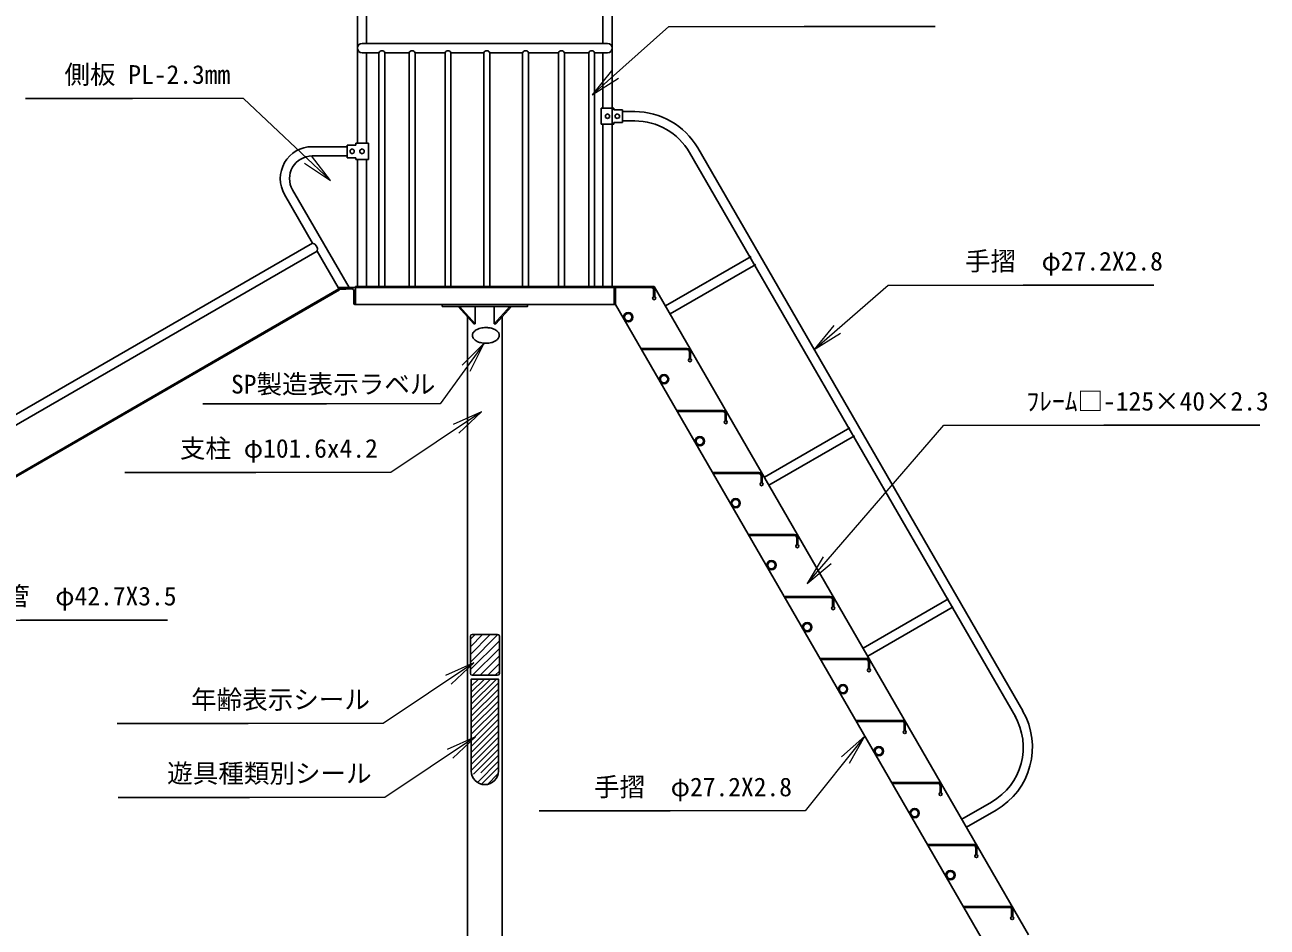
# Model space of a CAD drawing. Units: millimetres at full size, sheet at 1:30; details may follow other scales. Extents: x 450 to 12150, y 450 to 8460.
# Drawn here: x 4201 to 7848, y 3069 to 5718 of the extents above; entities that cross this region are included whole.
import ezdxf
from ezdxf.enums import TextEntityAlignment as Align

# ---------------------------------------------------------------- set-up
doc = ezdxf.new("R2010")
doc.units = ezdxf.units.MM
doc.header["$LTSCALE"] = 30
doc.layers.add('D-STR-HTXT\u3000旗上げ', color=7, linetype='Continuous', lineweight=13)
doc.layers.add('D-STR\u3000構造物外形線', color=1, linetype='Continuous', lineweight=25)
doc.styles.add('ＭＳ ゴシック', font='')
doc.styles.get('ＭＳ ゴシック').set_extended_font_data('MS Gothic')

# ---------------------------------------------------------------- blocks, each defined once
blk = doc.blocks.new('open_arrow')
at = {"color": 0, "linetype": 'Continuous', "lineweight": -2}
blk.add_lwpolyline([(7.5, 1.25), (0, 0), (7.5, -1.25)], dxfattribs=at)

msp = doc.modelspace()

# ---------------------------------------------------------------- linework, layer by layer
at = {"layer": 'D-STR-HTXT\u3000旗上げ'}
for points in [[(5865.93, 5512.11), (6091.05, 5713.37), (6103.05, 5713.37), (6873.45, 5713.37), (6488.25, 5713.37)], [(5097.81, 5261.17), (4842.32, 5501.57), (4830.32, 5501.57), (4202.72, 5501.57), (4516.52, 5501.57)], [(6517.6, 4764.5), (6734.57, 4953.52), (6746.57, 4953.52), (7515.17, 4953.52), (7130.87, 4953.52)], [(5549, 4783.22), (5419.94, 4605.03), (5271, 4605.03), (4723.08, 4605.03), (5086.5, 4605.03)], [(5541.58, 4582.04), (5275.58, 4403.84), (5263.58, 4403.84), (4494.68, 4403.84), (4879.13, 4403.84)], [(6497.24, 4077.96), (6898.76, 4542.37), (6910.76, 4542.37), (7825.91, 4542.37), (7368.33, 4542.37)], [(3558.68, 3699.46), (3745.13, 3970.1), (3757.13, 3970.1), (4619.7, 3970.1), (4188.42, 3970.1)], [(5518.47, 3844.69), (5252.47, 3666.49), (5240.47, 3666.49), (4471.94, 3666.49), (4856.21, 3666.49)], [(5523.26, 3627.76), (5257.26, 3449.56), (5245.26, 3449.56), (4474.49, 3449.56), (4859.87, 3449.56)], [(6666.29, 3629.75), (6491.25, 3409.68), (6479.25, 3409.68), (5710.65, 3409.68), (6094.95, 3409.68)]]:
    msp.add_lwpolyline(points, dxfattribs=at)
at = {"layer": 'D-STR\u3000構造物外形線'}
for p, q in [((5176.93, 5899.74), (5176.93, 5370.14)), ((5204.13, 5899.74), (5204.13, 5663.34)), ((5897.71, 5899.74), (5897.71, 5663.34)), ((5924.91, 5899.74), (5924.91, 5473.18)), ((5190.53, 5663.34), (5911.31, 5663.34)), ((5190.53, 5636.14), (5240.34, 5636.14)), ((5204.13, 5636.14), (5204.13, 5370.14)), ((5240.34, 5636.14), (5240.34, 4949.74)), ((5257.64, 5636.14), (5328.94, 5636.14)), ((5257.64, 5636.14), (5257.64, 4949.74)), ((5328.94, 5636.14), (5328.94, 4949.74)), ((5346.24, 5636.14), (5434.19, 5636.14)), ((5346.24, 5636.14), (5346.24, 4949.74)), ((5434.19, 5636.14), (5434.19, 4949.74)), ((5451.49, 5636.14), (5548.1, 5636.14)), ((5451.49, 5636.14), (5451.49, 4949.74)), ((5548.1, 5636.14), (5548.1, 4949.74)), ((5565.4, 5636.14), (5662, 5636.14)), ((5565.4, 5636.14), (5565.4, 4949.74)), ((5662, 5636.14), (5662, 4949.74)), ((5679.3, 5636.14), (5767.25, 5636.14)), ((5679.3, 5636.14), (5679.3, 4949.74)), ((5767.25, 5636.14), (5767.25, 4949.74)), ((5784.55, 5636.14), (5855.86, 5636.14)), ((5784.55, 5636.14), (5784.55, 4949.74)), ((5855.86, 5636.14), (5855.86, 4949.74)), ((5873.16, 5636.14), (5911.31, 5636.14)), ((5873.16, 5636.14), (5873.16, 4949.74)), ((5897.71, 5636.14), (5897.71, 5473.18)), ((5892.71, 5425.98), (5892.71, 5473.18)), ((5892.71, 5473.18), (5929.91, 5473.18)), ((5892.71, 5425.98), (5892.71, 5473.18)), ((5892.71, 5473.18), (5929.91, 5473.18)), ((5924.91, 5473.18), (5924.91, 5425.98)), ((5929.91, 5473.18), (5929.91, 5468.18)), ((5929.91, 5473.18), (5929.91, 5468.18)), ((5911.31, 5456.51), (5905.31, 5453.04)), ((5911.31, 5456.51), (5905.31, 5453.04)), ((5905.31, 5453.04), (5905.31, 5446.12)), ((5905.31, 5453.04), (5905.31, 5446.12)), ((5905.31, 5446.12), (5911.31, 5442.65)), ((5905.31, 5446.12), (5911.31, 5442.65)), ((5917.31, 5453.04), (5911.31, 5456.51)), ((5917.31, 5453.04), (5911.31, 5456.51)), ((5911.31, 5442.65), (5917.31, 5446.12)), ((5911.31, 5442.65), (5917.31, 5446.12)), ((5917.31, 5446.12), (5917.31, 5453.04)), ((5917.31, 5446.12), (5917.31, 5453.04)), ((5929.91, 5468.18), (5954.91, 5468.18)), ((5929.91, 5468.18), (5954.91, 5468.18)), ((5939.91, 5456.51), (5933.91, 5453.04)), ((5939.91, 5456.51), (5933.91, 5453.04)), ((5933.91, 5453.04), (5933.91, 5446.12)), ((5933.91, 5453.04), (5933.91, 5446.12)), ((5933.91, 5446.12), (5939.91, 5442.65)), ((5933.91, 5446.12), (5939.91, 5442.65)), ((5945.91, 5453.04), (5939.91, 5456.51)), ((5945.91, 5453.04), (5939.91, 5456.51)), ((5939.91, 5442.65), (5945.91, 5446.12)), ((5939.91, 5442.65), (5945.91, 5446.12)), ((5945.91, 5446.12), (5945.91, 5453.04)), ((5945.91, 5446.12), (5945.91, 5453.04)), ((5954.91, 5468.18), (5954.91, 5430.98)), ((5954.91, 5468.18), (5954.91, 5430.98)), ((5990.89, 5463.18), (5954.91, 5463.18)), ((5990.89, 5435.98), (5954.91, 5435.98)), ((5929.91, 5425.98), (5892.71, 5425.98)), ((5929.91, 5425.98), (5892.71, 5425.98)), ((5897.71, 5425.98), (5897.71, 4949.74)), ((5924.91, 5425.98), (5924.91, 4946.54)), ((5954.91, 5430.98), (5929.91, 5430.98)), ((5929.91, 5430.98), (5929.91, 5425.98)), ((5954.91, 5430.98), (5929.91, 5430.98)), ((5929.91, 5430.98), (5929.91, 5425.98)), ((5171.93, 5365.14), (5146.93, 5365.14)), ((5146.93, 5365.14), (5146.93, 5327.94)), ((5171.93, 5370.14), (5171.93, 5365.14)), ((5209.13, 5370.14), (5171.93, 5370.14)), ((5209.13, 5322.94), (5209.13, 5370.14)), ((5044.26, 5360.14), (5146.93, 5360.14)), ((5146.93, 5332.94), (5044.26, 5332.94)), ((5146.93, 5327.94), (5171.93, 5327.94)), ((5155.93, 5350), (5161.93, 5353.46)), ((5155.93, 5350), (5161.93, 5353.46)), ((5155.93, 5343.07), (5155.93, 5350)), ((5155.93, 5343.07), (5155.93, 5350)), ((5161.93, 5339.61), (5155.93, 5343.07)), ((5161.93, 5339.61), (5155.93, 5343.07)), ((5161.93, 5353.46), (5167.93, 5350)), ((5161.93, 5353.46), (5167.93, 5350)), ((5167.93, 5343.07), (5161.93, 5339.61)), ((5167.93, 5343.07), (5161.93, 5339.61)), ((5167.93, 5350), (5167.93, 5343.07)), ((5167.93, 5350), (5167.93, 5343.07)), ((5171.93, 5327.94), (5171.93, 5322.94)), ((5184.53, 5350), (5190.53, 5353.46)), ((5184.53, 5343.07), (5184.53, 5350)), ((5190.53, 5339.61), (5184.53, 5343.07)), ((5190.53, 5353.46), (5196.53, 5350)), ((5196.53, 5343.07), (5190.53, 5339.61)), ((5196.53, 5350), (5196.53, 5343.07)), ((6152.32, 5342.78), (7109.4, 3685.07)), ((6175.87, 5356.38), (7130.13, 3703.56)), ((5171.93, 5322.94), (5209.13, 5322.94)), ((5176.93, 5322.94), (5176.93, 4946.54)), ((5204.13, 5322.94), (5204.13, 4946.54)), ((5045.46, 5077.25), (4963.2, 5219.74)), ((4986.75, 5233.34), (5152.34, 4946.54)), ((2274.18, 3477.25), (5045.46, 5077.25)), ((2287.78, 3453.69), (5059.06, 5053.69)), ((5059.06, 5053.69), (5120.93, 4946.54)), ((6332.61, 5037.47), (6081.56, 4892.53)), ((6346.21, 5013.92), (6095.16, 4868.98)), ((2351.73, 3342.93), (5122.33, 4942.54)), ((2352.33, 3341.89), (5122.93, 4941.5)), ((2353.48, 3339.9), (5124.08, 4939.51)), ((5120.93, 4945.54), (5120.93, 4946.54)), ((5120.93, 4946.54), (5170.93, 4946.54)), ((5120.93, 4945.54), (5120.93, 4946.54)), ((5120.93, 4946.54), (5170.93, 4946.54)), ((5122.33, 4942.54), (5142.93, 4942.54)), ((5122.93, 4941.5), (5142.93, 4941.5)), ((5122.93, 4941.5), (5124.08, 4939.51)), ((5161.93, 4942.54), (5123.93, 4942.54)), ((5161.93, 4942.54), (5123.93, 4942.54)), ((5142.93, 4942.54), (5142.93, 4941.5)), ((5166.93, 4899.54), (5166.93, 4937.54)), ((5166.93, 4899.54), (5166.93, 4937.54)), ((5930.91, 4949.74), (5170.93, 4949.74)), ((5170.93, 4949.74), (5170.93, 4946.54)), ((5170.93, 4949.74), (5170.93, 4946.54)), ((5930.91, 4946.54), (5170.93, 4946.54)), ((5170.93, 4946.54), (5170.93, 4896.54)), ((5170.93, 4946.54), (5170.93, 4896.54)), ((5897.71, 4946.54), (5924.91, 4946.54)), ((5924.91, 4946.54), (5924.91, 4949.74)), ((5930.91, 4946.54), (5930.91, 4949.74)), ((5930.91, 4949.74), (6039.84, 4949.74)), ((5930.91, 4949.74), (6039.84, 4949.74)), ((5930.91, 4946.54), (5980.91, 4946.54)), ((5930.91, 4946.54), (5980.91, 4946.54)), ((5930.91, 4896.54), (5930.91, 4946.54)), ((5930.91, 4896.54), (5930.91, 4946.54)), ((5930.91, 4896.54), (5930.91, 4946.54)), ((5930.91, 4946.54), (5980.91, 4946.54)), ((5930.91, 4946.54), (6039.76, 4946.54)), ((5930.91, 4896.54), (5930.91, 4946.54)), ((5930.91, 4896.54), (5930.91, 4946.54)), ((5930.91, 4896.54), (5930.91, 4946.54)), ((5934.91, 4942.54), (5934.91, 4949.74)), ((6048.54, 4949.74), (5934.91, 4949.74)), ((5934.91, 4942.54), (5934.91, 4896.54)), ((5934.91, 4942.54), (5934.91, 4896.54)), ((5934.91, 4942.54), (5934.91, 4896.54)), ((5934.91, 4942.54), (5934.91, 4896.54)), ((6046.6, 4939.74), (6046.6, 4919.74)), ((7147.38, 3046.48), (6048.54, 4949.74)), ((6049.8, 4939.74), (6049.8, 4919.74)), ((5170.93, 4896.54), (5169.93, 4896.54)), ((5170.93, 4896.54), (5169.93, 4896.54)), ((5170.93, 4896.54), (5930.91, 4896.54)), ((5472.74, 4890.54), (5435.12, 4890.54)), ((5472.74, 4890.54), (5518.71, 4840.54)), ((5476.99, 4890.54), (5522.95, 4840.54)), ((5522.95, 4890.54), (5522.95, 4840.54)), ((5624.86, 4890.54), (5578.89, 4840.54)), ((5578.89, 4890.54), (5578.89, 4840.54)), ((5629.1, 4890.54), (5583.14, 4840.54)), ((5934.91, 4896.54), (5930.91, 4896.54)), ((5934.91, 4896.54), (5930.91, 4896.54)), ((5934.91, 4896.54), (5930.91, 4896.54)), ((5934.91, 4896.54), (5930.91, 4896.54)), ((5934.91, 4896.54), (7022.38, 3012.99)), ((6049.8, 4919.74), (6046.6, 4919.74)), ((6049.8, 4919.74), (6046.6, 4919.74)), ((5500.12, 4860.75), (5500.12, 2249.74)), ((5500.12, 4840.54), (5500.12, 4860.75)), ((5601.72, 4860.75), (5601.72, 2249.74)), ((5518.71, 4840.54), (5522.95, 4840.54)), ((5578.89, 4840.54), (5583.14, 4840.54)), ((6011.87, 4767.74), (6144.92, 4767.74)), ((6011.87, 4764.54), (6011.87, 4767.74)), ((6011.87, 4764.54), (6144.91, 4764.54)), ((6151.67, 4757.74), (6151.67, 4737.74)), ((6154.87, 4757.74), (6154.87, 4737.74)), ((6154.87, 4737.74), (6151.67, 4737.74)), ((6154.87, 4737.74), (6151.67, 4737.74)), ((6116.95, 4585.74), (6250, 4585.74)), ((6116.95, 4582.54), (6116.95, 4585.74)), ((6116.95, 4582.54), (6249.99, 4582.54)), ((6256.75, 4575.74), (6256.75, 4555.74)), ((6259.95, 4575.74), (6259.95, 4555.74)), ((6259.95, 4555.74), (6256.75, 4555.74)), ((6259.95, 4555.74), (6256.75, 4555.74)), ((6622.61, 4535.18), (6371.56, 4390.24)), ((6636.21, 4511.62), (6385.16, 4366.68)), ((6222.03, 4403.74), (6355.08, 4403.74)), ((6222.03, 4400.54), (6222.03, 4403.74)), ((6222.03, 4400.54), (6355.07, 4400.54)), ((6361.83, 4393.74), (6361.83, 4373.74)), ((6365.03, 4393.74), (6365.03, 4373.74)), ((6365.03, 4373.74), (6361.83, 4373.74)), ((6365.03, 4373.74), (6361.83, 4373.74)), ((6327.11, 4221.74), (6460.15, 4221.74)), ((6327.11, 4218.54), (6327.11, 4221.74)), ((6327.11, 4218.54), (6460.14, 4218.54)), ((6466.91, 4211.74), (6466.91, 4191.74)), ((6470.11, 4211.74), (6470.11, 4191.74)), ((6470.11, 4191.74), (6466.91, 4191.74)), ((6470.11, 4191.74), (6466.91, 4191.74)), ((6432.19, 4039.74), (6565.23, 4039.74)), ((6432.19, 4036.54), (6432.19, 4039.74)), ((6432.19, 4036.54), (6565.22, 4036.54)), ((6571.99, 4029.74), (6571.99, 4009.74)), ((6575.19, 4029.74), (6575.19, 4009.74)), ((6912.61, 4032.88), (6661.56, 3887.94)), ((6575.19, 4009.74), (6571.99, 4009.74)), ((6575.19, 4009.74), (6571.99, 4009.74)), ((6926.21, 4009.33), (6675.16, 3864.39)), ((5508.65, 3914.49), (5522.23, 3928.07)), ((5508.65, 3892.04), (5544.68, 3928.07)), ((5508.65, 3869.59), (5567.13, 3928.07)), ((5508.65, 3847.14), (5589.51, 3927.99)), ((5508.65, 3923.07), (5508.65, 3813.07)), ((5508.65, 3824.69), (5593.65, 3909.69)), ((5588.65, 3928.07), (5513.65, 3928.07)), ((5593.65, 3813.07), (5593.65, 3923.07)), ((5514.48, 3808.07), (5593.65, 3887.24)), ((5536.93, 3808.07), (5593.65, 3864.79)), ((5559.38, 3808.07), (5593.65, 3842.34)), ((6537.26, 3857.74), (6670.31, 3857.74)), ((6537.26, 3854.54), (6537.26, 3857.74)), ((6537.26, 3854.54), (6670.3, 3854.54)), ((6677.06, 3847.74), (6677.06, 3827.74)), ((6680.26, 3847.74), (6680.26, 3827.74)), ((5511.15, 3793.94), (5514.3, 3797.09)), ((5511.15, 3776.26), (5531.98, 3797.09)), ((5511.15, 3758.58), (5549.66, 3797.09)), ((5511.15, 3740.91), (5567.34, 3797.09)), ((5511.15, 3723.23), (5585.01, 3797.09)), ((5513.65, 3808.07), (5588.65, 3808.07)), ((5581.84, 3808.07), (5593.65, 3819.89)), ((6680.26, 3827.74), (6677.06, 3827.74)), ((6680.26, 3827.74), (6677.06, 3827.74)), ((5511.15, 3705.55), (5591.15, 3785.55)), ((5511.15, 3687.87), (5591.15, 3767.87)), ((5511.15, 3670.2), (5591.15, 3750.2)), ((5511.15, 3652.52), (5591.15, 3732.52)), ((5511.15, 3634.84), (5591.15, 3714.84)), ((5511.15, 3617.16), (5591.15, 3697.16)), ((5511.15, 3599.48), (5591.15, 3679.48)), ((5511.15, 3581.81), (5591.15, 3661.81)), ((6642.34, 3675.74), (6775.39, 3675.74)), ((6642.34, 3672.54), (6642.34, 3675.74)), ((6642.34, 3672.54), (6775.38, 3672.54)), ((6782.14, 3665.74), (6782.14, 3645.74)), ((6785.34, 3665.74), (6785.34, 3645.74)), ((5511.15, 3564.13), (5591.15, 3644.13)), ((5511.15, 3546.45), (5591.15, 3626.45)), ((6785.34, 3645.74), (6782.14, 3645.74)), ((6785.34, 3645.74), (6782.14, 3645.74)), ((5511.15, 3528.77), (5591.15, 3608.77)), ((5518.18, 3518.12), (5591.15, 3591.1)), ((5529.12, 3493.7), (5591.15, 3555.74)), ((5539.25, 3521.51), (5591.15, 3573.42)), ((5541.39, 3488.3), (5591.15, 3538.06)), ((5558.54, 3487.77), (5590.47, 3519.7)), ((6747.42, 3490.54), (6747.42, 3493.74)), ((6747.42, 3493.74), (6880.46, 3493.74)), ((6747.42, 3490.54), (6880.46, 3490.54)), ((6887.22, 3483.74), (6887.22, 3463.74)), ((6890.42, 3483.74), (6890.42, 3463.74)), ((6890.42, 3463.74), (6887.22, 3463.74)), ((6890.42, 3463.74), (6887.22, 3463.74)), ((7038.17, 3435.65), (6951.56, 3385.65)), ((7051.67, 3412.26), (6965.06, 3362.26)), ((6852.5, 3308.54), (6852.5, 3311.74)), ((6852.5, 3311.74), (6985.54, 3311.74)), ((6852.5, 3308.54), (6985.53, 3308.54)), ((6992.3, 3301.74), (6992.3, 3281.74)), ((6995.5, 3301.74), (6995.5, 3281.74)), ((6995.5, 3281.74), (6992.3, 3281.74)), ((6995.5, 3281.74), (6992.3, 3281.74)), ((6957.58, 3126.54), (6957.58, 3129.74)), ((6957.58, 3129.74), (7090.62, 3129.74)), ((6957.58, 3126.54), (6957.58, 3129.74)), ((6957.58, 3126.54), (7090.61, 3126.54)), ((7097.38, 3119.74), (7097.38, 3099.74)), ((7100.58, 3099.74), (7097.38, 3099.74)), ((7100.58, 3099.74), (7097.38, 3099.74)), ((7100.58, 3119.74), (7100.58, 3099.74))]:
    msp.add_line(p, q, dxfattribs=at)
for points in [[(5425.92, 4890.54), (5675.92, 4890.54), (5675.92, 4896.54), (5425.92, 4896.54)], [(5514.49, 4806.03), (5514.49, 4805.68), (5514.49, 4805.5), (5514.49, 4805.42), (5514.55, 4804.93), (5514.92, 4802.74), (5515.58, 4800.52), (5516.74, 4798.3), (5518.4, 4796.11), (5520.35, 4793.97), (5522.68, 4791.93), (5525.5, 4790.1), (5528.25, 4788.6), (5530.59, 4787.51), (5532.9, 4786.58), (5535.42, 4785.74), (5536.94, 4785.3), (5538.65, 4784.85), (5542.42, 4784), (5546.23, 4783.47), (5548.05, 4783.3), (5549.67, 4783.18), (5551.1, 4783.09), (5552.38, 4783.05), (5553.77, 4783.04), (5555.34, 4783.05), (5558.94, 4783.18), (5562.72, 4783.57), (5566.56, 4784.25), (5570.37, 4785.09), (5572.29, 4785.61), (5574.31, 4786.28), (5576.44, 4787.1), (5578.65, 4788.07), (5580.8, 4789.14), (5582.8, 4790.29), (5584.66, 4791.54), (5586.36, 4792.85), (5587.88, 4794.22), (5589.22, 4795.63), (5590.37, 4797.08), (5591.32, 4798.49), (5592.06, 4799.8), (5592.58, 4801.01), (5593.16, 4803.11), (5593.43, 4804.76), (5593.4, 4807.63), (5593.06, 4809.38), (5592.78, 4810.43), (5592.38, 4811.59), (5591.76, 4812.84), (5590.93, 4814.2), (5588.75, 4817), (5586.3, 4819.29), (5583.61, 4821.21), (5580.68, 4823.01), (5577.44, 4824.59), (5573.89, 4825.89), (5570.19, 4826.99), (5566.41, 4827.9), (5562.6, 4828.5), (5560.72, 4828.69), (5559.01, 4828.84), (5557.5, 4828.94), (5556.18, 4829), (5554.86, 4829.02), (5553.37, 4829.02), (5551.7, 4828.99), (5549.87, 4828.93), (5546.11, 4828.6), (5542.28, 4827.98), (5538.47, 4827.17), (5534.59, 4826.1), (5532.51, 4825.35), (5530.33, 4824.44), (5528.13, 4823.41), (5526.06, 4822.29), (5524.14, 4821.09), (5522.36, 4819.8), (5520.76, 4818.46), (5519.34, 4817.07), (5518.11, 4815.63), (5517.06, 4814.19), (5516.23, 4812.83), (5515.61, 4811.58), (5514.92, 4809.32), (5514.55, 4807.14), (5514.49, 4806.65), (5514.49, 4806.56), (5514.49, 4806.38)]]:
    msp.add_lwpolyline(points, close=True, dxfattribs=at)
msp.add_lwpolyline([(5591.15, 3527.1), (5591.15, 3797.09), (5511.15, 3797.09), (5511.15, 3527.08)], dxfattribs=at)
for centre, radius in [((6048.2, 4915.24), 4.5), ((5972.03, 4859.45), 13.6), ((5972.03, 4859.45), 10.8), ((6153.27, 4733.24), 4.5), ((6077.1, 4677.45), 13.6), ((6077.1, 4677.45), 10.8), ((6258.35, 4551.24), 4.5), ((6182.18, 4495.45), 13.6), ((6182.18, 4495.45), 10.8), ((6363.43, 4369.24), 4.5), ((6287.26, 4313.45), 13.6), ((6287.26, 4313.45), 10.8), ((6468.51, 4187.24), 4.5), ((6392.34, 4131.45), 13.6), ((6392.34, 4131.45), 10.8), ((6573.59, 4005.24), 4.5), ((6497.42, 3949.45), 13.6), ((6497.42, 3949.45), 10.8), ((6678.66, 3823.24), 4.5), ((6602.49, 3767.45), 13.6), ((6602.49, 3767.45), 10.8), ((6783.74, 3641.24), 4.5), ((6707.57, 3585.45), 13.6), ((6707.57, 3585.45), 10.8), ((6888.82, 3459.24), 4.5), ((6812.65, 3403.45), 13.6), ((6812.65, 3403.45), 10.8), ((6993.9, 3277.24), 4.5), ((6917.73, 3221.45), 13.6), ((6917.73, 3221.45), 10.8), ((7098.98, 3095.24), 4.5)]:
    msp.add_circle(centre, radius, dxfattribs=at)
for centre, radius, start, end in [((5190.53, 5649.74), 13.6, 90, 270), ((5911.31, 5649.74), 13.6, 270, 90), ((5248.99, 5632.36), 9.44, 23.60284, 156.39716), ((5337.59, 5632.36), 9.44, 23.60284, 156.39716), ((5442.84, 5632.36), 9.44, 23.60284, 156.39716), ((5556.75, 5632.36), 9.44, 23.60284, 156.39716), ((5670.65, 5632.36), 9.44, 23.60284, 156.39716), ((5775.9, 5632.36), 9.44, 23.60284, 156.39716), ((5864.51, 5632.36), 9.44, 23.60284, 156.39716), ((5990.89, 5249.58), 213.6, 30, 90), ((5990.89, 5249.58), 186.4, 30, 90), ((5044.26, 5266.54), 93.6, 90, 210), ((5044.26, 5266.54), 66.4, 90, 210), ((5039.97, 5058.38), 19.66, 346.21627, 73.78371), ((5123.93, 4945.54), 3, 180, 270), ((5123.93, 4945.54), 3, 180, 270), ((5161.93, 4937.54), 5, 0, 90), ((5161.93, 4937.54), 5, 0, 90), ((6039.8, 4939.74), 10, 0, 90), ((6039.8, 4939.74), 6.8, 0, 90), ((5169.93, 4899.54), 3, 180, 270), ((5169.93, 4899.54), 3, 180, 270), ((6144.87, 4757.74), 10, 0, 90), ((6144.87, 4757.74), 6.8, 0, 90), ((6249.95, 4575.74), 10, 0, 90), ((6249.95, 4575.74), 6.8, 0, 90), ((6355.03, 4393.74), 10, 0, 90), ((6355.03, 4393.74), 6.8, 0, 90), ((6460.11, 4211.74), 10, 0, 90), ((6460.11, 4211.74), 6.8, 0, 90), ((6565.19, 4029.74), 10, 0, 90), ((6565.19, 4029.74), 6.8, 0, 90), ((5513.65, 3923.07), 5, 90, 180), ((5588.65, 3923.07), 5, 0, 90), ((6670.26, 3847.74), 10, 0, 90), ((6670.26, 3847.74), 6.8, 0, 90), ((5513.65, 3813.07), 5, 180, 270), ((5588.65, 3813.07), 5, 270, 360), ((6944.92, 3597.16), 186.5, 300, 30), ((6944.92, 3597.16), 213.5, 300, 30), ((6775.34, 3665.74), 10, 0, 90), ((6775.34, 3665.74), 6.8, 0, 90), ((5551.15, 3527.09), 40, 180.01353, 0.01353), ((6880.42, 3483.74), 10, 0, 90), ((6880.42, 3483.74), 6.8, 0, 90), ((6985.5, 3301.74), 10, 0, 90), ((6985.5, 3301.74), 6.8, 0, 90), ((7090.58, 3119.74), 10, 0, 90), ((7090.58, 3119.74), 6.8, 0, 90)]:
    msp.add_arc(centre, radius, start, end, dxfattribs=at)

# ---------------------------------------------------------------- block references
at = {"layer": 'D-STR-HTXT\u3000旗上げ', "xscale": 12, "yscale": 12}
for p, rotation in [((5865.93, 5512.11), 41.8), ((5097.81, 5261.17), 136.7), ((6517.6, 4764.5), 41.1), ((5549, 4783.22), 234.1), ((5541.58, 4582.04), 213.8), ((6497.24, 4077.96), 49.2), ((5518.47, 3844.69), 213.8), ((5523.26, 3627.76), 213.8), ((6666.29, 3629.75), 231.5)]:
    msp.add_blockref('open_arrow', p, dxfattribs=dict(at, rotation=rotation))

# ---------------------------------------------------------------- texts
at = {"layer": 'D-STR-HTXT\u3000旗上げ', "style": 'ＭＳ ゴシック'}
for s, p in [('側板 PL-2.3mm', (4803.69, 5528.2)), ('手摺\u3000φ27.2X2.8', (7541.47, 4980.16)), ('SP製造表示ラベル', (5405.82, 4618.89)), ('ﾌﾚｰﾑ□-125×40×2.3', (7852.24, 4569.01)), ('支柱 φ101.6x4.2', (5236.94, 4430.47)), ('受鋼管\u3000φ42.7X3.5', (4646.07, 3996.74)), ('年齢表示シール', (5213.84, 3693.12)), ('遊具種類別シール', (5218.63, 3476.19)), ('手摺\u3000φ27.2X2.8', (6452.62, 3436.31))]:
    msp.add_text(s, height=54.99, dxfattribs=at).set_placement(p, align=Align.BOTTOM_RIGHT)

doc.saveas('drawing.dxf')
